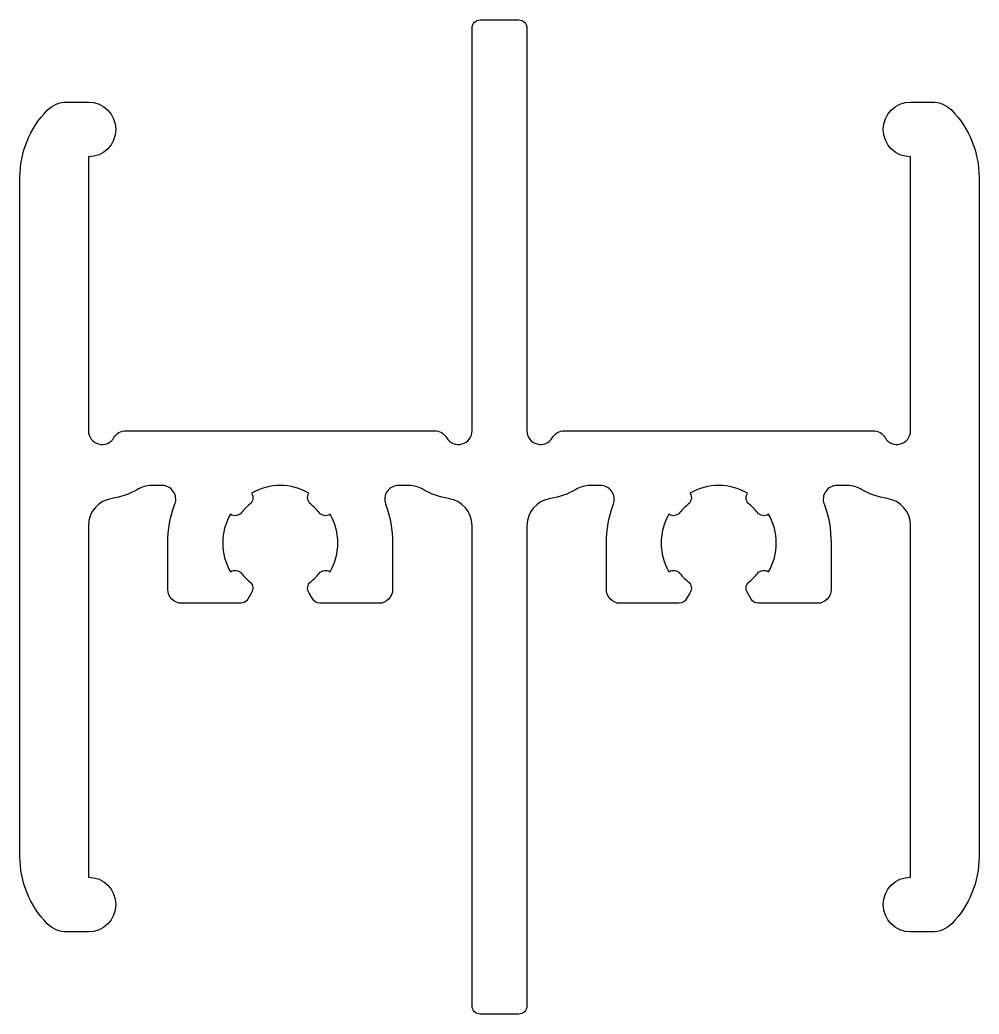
# Model space of a CAD drawing. Extents: x 157.6 to 192.6, y 204.1 to 240.4.
import ezdxf

# ---------------------------------------------------------------- set-up
doc = ezdxf.new("R2010")
doc.units = 0
doc.layers.get('0').update_dxf_attribs({"linetype": 'CONTINUOUS'})

msp = doc.modelspace()

# ---------------------------------------------------------------- linework, layer by layer
msp.add_lwpolyline([(179.041, 221.313, -0.089047), (179.297, 222.739, 0.522534), (178.828, 223.413), (178.444, 223.413, 0.136106), (177.929, 223.27, -0.099767), (176.998, 222.938, 0.372825), (176.141, 221.949), (176.141, 204.413, -0.414214), (175.841, 204.113), (174.441, 204.113, -0.414214), (174.141, 204.413), (174.141, 221.949, 0.372825), (173.284, 222.938, -0.099767), (172.353, 223.27, 0.136106), (171.838, 223.413), (171.454, 223.413, 0.522534), (170.985, 222.739, -0.089047), (171.241, 221.313), (171.241, 219.613, -0.414214), (170.741, 219.113), (168.584, 219.113, -0.267949), (168.325, 219.263), (168.197, 219.484, -0.404854), (168.253, 219.897, 0.059736), (168.556, 220.201, -0.393426), (168.96, 220.264, 0.267676), (168.96, 222.362, -0.393426), (168.556, 222.425, 0.059736), (168.253, 222.728, -0.393426), (168.19, 223.132, 0.267676), (166.092, 223.132, -0.393426), (166.029, 222.728, 0.059736), (165.726, 222.425, -0.393426), (165.322, 222.362, 0.267676), (165.322, 220.264, -0.393426), (165.726, 220.201, 0.059736), (166.029, 219.897, -0.341943), (166.118, 219.541), (165.958, 219.263, -0.267949), (165.698, 219.113), (163.541, 219.113, -0.414214), (163.041, 219.613), (163.041, 221.313, -0.089047), (163.297, 222.739, 0.522534), (162.828, 223.413), (162.444, 223.413, 0.136106), (161.929, 223.27, -0.099767), (160.998, 222.938, 0.372825), (160.141, 221.949), (160.141, 209.113, -1), (160.141, 207.113), (159.356, 207.113, -0.201544), (158.641, 207.413, -0.196283), (157.641, 209.863), (157.641, 234.663, -0.196283), (158.641, 237.113, -0.201544), (159.356, 237.413), (160.141, 237.413, -1), (160.141, 235.413), (160.141, 225.413, 0.767327), (161.074, 225.163, -0.267949), (161.507, 225.413), (172.775, 225.413, -0.267949), (173.208, 225.163, 0.767327), (174.141, 225.413), (174.141, 240.113, -0.414214), (174.441, 240.413), (175.841, 240.413, -0.414214), (176.141, 240.113), (176.141, 225.413, 0.767327), (177.074, 225.163, -0.267949), (177.507, 225.413), (188.775, 225.413, -0.267949), (189.208, 225.163, 0.767327), (190.141, 225.413), (190.141, 235.413, -1), (190.141, 237.413), (190.927, 237.413, -0.201544), (191.641, 237.113, -0.196283), (192.641, 234.663), (192.641, 209.863, -0.196283), (191.641, 207.413, -0.201544), (190.927, 207.113), (190.141, 207.113, -1), (190.141, 209.113), (190.141, 221.949, 0.372825), (189.284, 222.938, -0.099767), (188.353, 223.27, 0.136106), (187.838, 223.413), (187.454, 223.413, 0.522534), (186.985, 222.739, -0.089047), (187.241, 221.313), (187.241, 219.613, -0.414214), (186.741, 219.113), (184.584, 219.113, -0.267949), (184.325, 219.263), (184.164, 219.541, -0.341943), (184.253, 219.897, 0.059736), (184.556, 220.201, -0.393426), (184.96, 220.264, 0.267676), (184.96, 222.362, -0.393426), (184.556, 222.425, 0.059736), (184.253, 222.728, -0.393426), (184.19, 223.132, 0.267676), (182.092, 223.132, -0.393426), (182.029, 222.728, 0.059736), (181.726, 222.425, -0.393426), (181.322, 222.362, 0.267676), (181.322, 220.264, -0.393426), (181.726, 220.201, 0.059736), (182.029, 219.897, -0.404854), (182.085, 219.484), (181.958, 219.263, -0.267949), (181.698, 219.113), (179.541, 219.113, -0.414214), (179.041, 219.613)], format="xyb", close=True)

doc.saveas('drawing.dxf')
